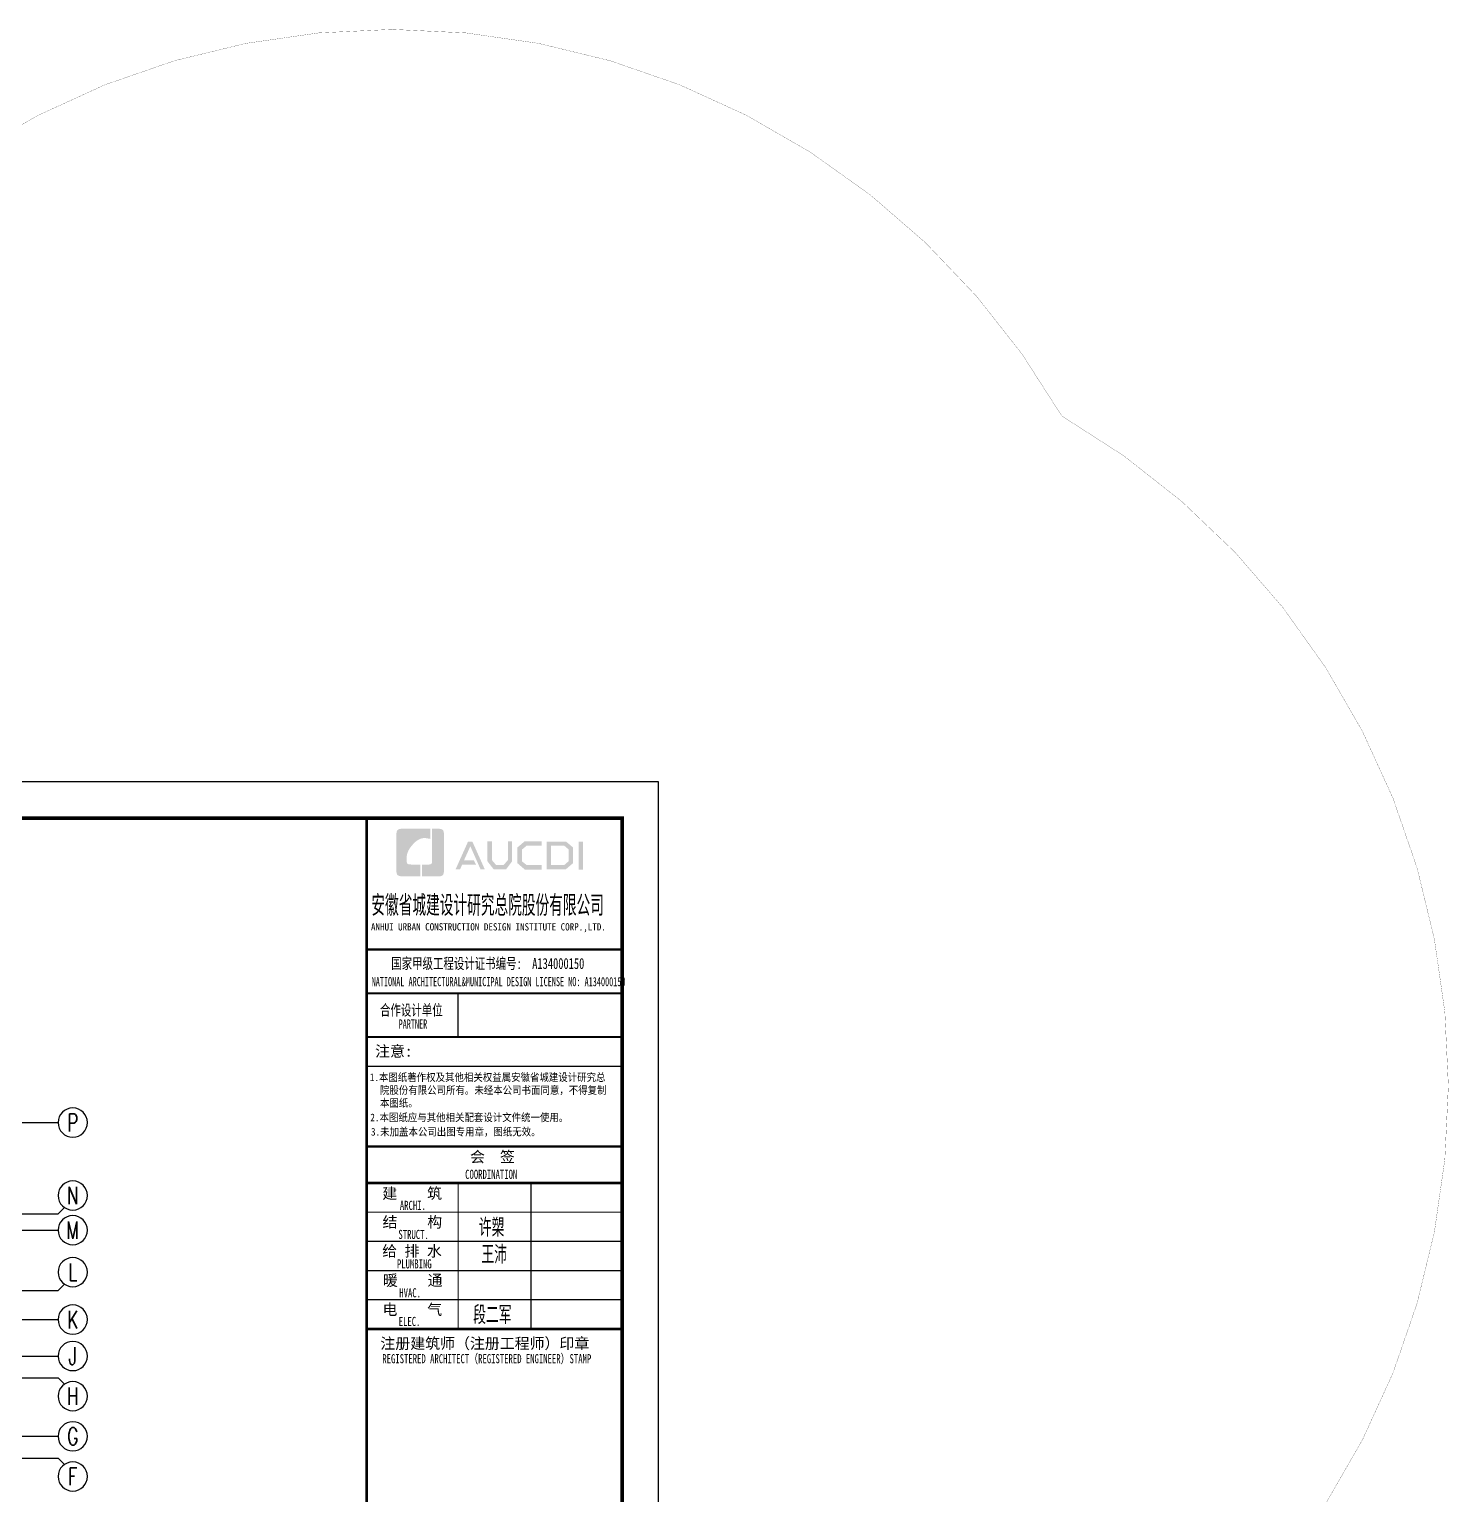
# Model space of a CAD drawing. Extents: x -1058961 to 23600, y -449123 to 2751847.
# Drawn here: x -392751 to -353839, y 27536 to 67704 of the extents above; entities that cross this region are included whole.
import ezdxf
from ezdxf.enums import TextEntityAlignment as Align

# ---------------------------------------------------------------- set-up
doc = ezdxf.new("R2010")
doc.units = 0
doc.header["$LTSCALE"] = 1000
doc.linetypes.add('DOTE', pattern=[2.42, 2, -0.2, 0.02, -0.2])
doc.layers.get('0').update_dxf_attribs({"linetype": 'CONTINUOUS'})
for name, color, linetype in [('-TK', 7, 'CONTINUOUS'), ('A-AXIS', 1, 'CONTINUOUS'), ('A-DOTE', 10, 'DOTE'), ('AXIS_NUM', 7, 'CONTINUOUS'), ('图签文字', 4, 'CONTINUOUS')]:
    doc.layers.add(name, color=color, linetype=linetype)
doc.layers.add('图框', color=9, linetype='CONTINUOUS', lineweight=18)
doc.layers.add('审图修改', color=2, linetype='CONTINUOUS', plot=False)
doc.styles.add('HT', font='simhei.ttf')
doc.styles.add('TSSD_Axis', font='complex.shx', dxfattribs={"width": 0.7, "bigfont": 'hztxt.shx'})
doc.styles.add('建筑图签-1', font='simhei.ttf', dxfattribs={"width": 0.7})
doc.styles.add('建筑图签-2', font='TXT.shx', dxfattribs={"width": 0.5, "bigfont": 'HZTXT.shx'})

# ---------------------------------------------------------------- blocks, each defined once
blk = doc.blocks.new('院标1')
h = blk.add_hatch(color=150)
h.dxf.hatch_style = 1
edge = h.paths.add_edge_path()
edge.add_spline(control_points=[(116373, 648379), (116379, 648379), (116382, 648379), (116391, 648379), (116391, 648379), (116391, 648379), (116616, 648379), (116616, 648379), (116616, 648379), (116616, 648379), (116616, 648054), (116616, 648054), (116616, 648054), (116616, 648054), (116108, 648054), (116108, 648054), (116108, 648054), (116028, 648054), (115963, 648111), (115963, 648199), (115963, 648199), (115963, 648199), (115963, 649215), (115963, 649215), (115963, 649215), (115963, 649295), (116018, 649360), (116108, 649360), (116108, 649360), (116108, 649360), (116897, 649360), (116897, 649360), (116897, 649360), (116897, 649360), (116897, 649080), (116897, 649080), (116897, 649080), (116897, 649080), (116566, 649140), (116356, 648859), (116356, 648859), (116245, 648719), (116240, 648545), (116247, 648466), (116247, 648466), (116254, 648386), (116247, 648466), (116247, 648466), (116247, 648466), (116247, 648466), (116258, 648374), (116373, 648379)], knot_values=[0, 0, 0, 0, 0.071429, 0.071429, 0.071429, 0.107143, 0.142857, 0.142857, 0.142857, 0.178571, 0.214286, 0.214286, 0.214286, 0.25, 0.285714, 0.285714, 0.285714, 0.321429, 0.357143, 0.357143, 0.357143, 0.392857, 0.428571, 0.428571, 0.428571, 0.464286, 0.5, 0.5, 0.5, 0.535714, 0.571429, 0.571429, 0.571429, 0.607143, 0.642857, 0.642857, 0.642857, 0.678571, 0.714286, 0.714286, 0.714286, 0.75, 0.785714, 0.785714, 0.785714, 0.821429, 0.857143, 0.857143, 0.857143, 0.928571, 1, 1, 1, 1], degree=3, periodic=0)
h = blk.add_hatch(color=150)
h.dxf.hatch_style = 1
edge = h.paths.add_edge_path()
edge.add_spline(control_points=[(117268, 649215), (117268, 649215), (117268, 648199), (117268, 648199), (117268, 648199), (117268, 648114), (117212, 648054), (117123, 648054), (117123, 648054), (117123, 648054), (116663, 648054), (116663, 648054), (116663, 648054), (116663, 648054), (116663, 648379), (116663, 648379), (116663, 648379), (116663, 648379), (116865, 648379), (116865, 648379), (116865, 648379), (116907, 648379), (116941, 648413), (116941, 648455), (116941, 648455), (116941, 648455), (116941, 649360), (116941, 649360), (116941, 649360), (116941, 649360), (117123, 649360), (117123, 649360), (117123, 649360), (117204, 649360), (117268, 649306), (117268, 649215)], knot_values=[0, 0, 0, 0, 0.1, 0.1, 0.1, 0.15, 0.2, 0.2, 0.2, 0.25, 0.3, 0.3, 0.3, 0.35, 0.4, 0.4, 0.4, 0.45, 0.5, 0.5, 0.5, 0.55, 0.6, 0.6, 0.6, 0.65, 0.7, 0.7, 0.7, 0.75, 0.8, 0.8, 0.8, 0.9, 1, 1, 1, 1], degree=3, periodic=0)
blk = doc.blocks.new('A1')
at = {"layer": '图框'}
h = blk.add_hatch(color=256, dxfattribs=at)
h.paths.add_polyline_path([(81908, 57758), (82034, 57758), (82034, 56988), (81908, 56988)])
h.paths.add_polyline_path([(81156, 57642), (81156, 57116), (81516, 57116), (81640, 57223), (81640, 57541), (81520, 57642)], flags=16)
h.paths.add_polyline_path([(81038, 57760), (81038, 56998), (81560, 56998), (81759, 57168), (81759, 57596), (81563, 57760)])
h.paths.add_polyline_path([(80895, 57764), (80895, 57648), (80488, 57648), (80355, 57537), (80355, 57218), (80488, 57115), (80897, 57115), (80897, 56993), (80433, 56993), (80231, 57168), (80231, 57596), (80429, 57764)])
h.paths.add_polyline_path([(79412, 57762), (79532, 57762), (79532, 57251), (79646, 57120), (79857, 57120), (79971, 57251), (79971, 57762), (80085, 57762), (80085, 57214), (79921, 56997), (79583, 56997), (79412, 57216)])
h.paths.add_polyline_path([(78880, 57760), (78997, 57760), (79339, 56996), (79223, 56996), (78942, 57630), (78767, 57242), (79038, 57242), (79099, 57127), (78718, 57127), (78659, 56994), (78536, 56994)])
blk.add_lwpolyline([(0, 59400), (0, 0), (84100, 0), (84100, 59400)], close=True)
at = {"const_width": 100}
blk.add_lwpolyline([(2500, 58400), (2500, 1000), (83100, 1000), (83100, 58400)], close=True, dxfattribs=at)
at = {"layer": '图框'}
for p, q in [((76100, 54800), (83100, 54800)), ((76100, 54800), (83100, 54800)), ((76100, 53600), (83100, 53600))]:
    blk.add_line(p, q, dxfattribs=at)
for points, const_width in [([(76100, 1000), (76100, 58400)], 70), ([(76100, 54800), (83100, 54800)], 60), ([(76100, 53600), (83100, 53600)], 60), ([(76100, 53600), (83100, 53600)], 60), ([(78600, 53600), (78600, 52400)], 35), ([(76100, 52400), (83100, 52400)], 60), ([(76100, 52400), (83100, 52400)], 60), ([(76100, 51599), (83100, 51599)], 35), ([(76108, 49400), (83108, 49400)], 60), ([(76108, 48400), (83108, 48400)], 70), ([(76108, 48400), (83108, 48400)], 70), ([(78608, 48400), (78608, 44400)], 35), ([(80608, 48400), (80608, 44400)], 35), ([(76108, 47600), (83108, 47600)], 35), ([(76108, 46800), (83108, 46800)], 35), ([(76108, 46000), (83108, 46000)], 35), ([(76108, 45200), (83108, 45200)], 35), ([(76108, 44400), (83108, 44400)], 70)]:
    blk.add_lwpolyline(points, dxfattribs=dict(at, const_width=const_width))
blk.add_blockref('院标1', (-39049, -591249))
for s, height, style, width, p in [('ANHUI URBAN CONSTRUCTION DESIGN INSTITUTE CORP.,LTD.', 200, '建筑图签-1', 0.91, (76218, 55322)), ('NATIONAL ARCHITECTURAL&MUNICIPAL DESIGN LICENSE NO: A134000150', 250, '建筑图签-1', 0.6, (76237, 53795)), ('PARTNER', 250, '建筑图签-1', 0.6, (76975, 52634)), ('1.本图纸著作权及其他相关权益属安徽省城建设计研究总', 210, 'HT', 0.88, (76186, 51193)), ('院股份有限公司所有。未经本公司书面同意，不得复制', 210, 'HT', 0.88, (76465, 50839)), ('本图纸。', 210, 'HT', 0.88, (76465, 50489)), (' 2.本图纸应与其他相关配套设计文件统一使用。 ', 210, 'HT', 0.88, (76075, 50092)), ('3.未加盖本公司出图专用章，图纸无效。', 210, 'HT', 0.88, (76218, 49698)), ('COORDINATION', 250, '建筑图签-1', 0.7, (78800, 48513)), ('ARCHI.', 250, '建筑图签-1', 0.7, (77009, 47662)), ('STRUCT.', 250, '建筑图签-1', 0.7, (76970, 46865)), ('PLUMBING', 250, '建筑图签-1', 0.7, (76929, 46058)), ('HVAC.', 250, '建筑图签-1', 0.7, (76994, 45265)), ('ELEC.', 250, '建筑图签-1', 0.7, (76978, 44480)), ('REGISTERED ARCHITECT（REGISTERED ENGINEER）STAMP', 250, '建筑图签-1', 0.7, (76529, 43459))]:
    blk.add_text(s, height=height, dxfattribs=dict(at, style=style, width=width)).set_placement(p)
at = {"layer": '图签文字', "color": 7, "style": '建筑图签-1'}
for s, height, width, p in [('安徽省城建设计研究总院股份有限公司', 500, 0.55, (76228, 55777)), ('国家甲级工程设计证书编号:  A134000150', 300, 0.7, (76772, 54267)), ('合作设计单位', 300, 0.7, (76465, 52990))]:
    blk.add_text(s, height=height, dxfattribs=dict(at, width=width)).set_placement(p)
for s, p in [('注意:', (76331, 51863)), ('会  签', (78935, 48968)), ('建    筑', (76530, 47967)), ('结    构', (76534, 47179)), ('给 排 水', (76525, 46385)), ('暖    通', (76543, 45582)), ('电    气', (76533, 44782)), ('注册建筑师（注册工程师）印章', (76475, 43854))]:
    blk.add_text(s, height=300, dxfattribs=at).set_placement(p)
at = {"layer": '图签文字', "color": 1, "style": '建筑图签-2', "width": 0.7}
for s, p in [('许槊', (79175, 46928)), ('王沛', (79246, 46187)), ('段二军', (79021, 44532))]:
    blk.add_text(s, height=500, dxfattribs=at).set_placement(p)
blk = doc.blocks.new('ts_axno')
at = {"color": 0, "linetype": 'ByBlock', "lineweight": -2}
blk.add_circle((0, 0), 0.5, dxfattribs=at)
at = {"color": 0, "linetype": 'ByBlock', "lineweight": -2, "style": 'TSSD_Axis', "width": 0.7}
blk.add_attdef('A', text='', height=0.6, dxfattribs=at).set_placement((0, 0), align=Align.MIDDLE_CENTER)
blk = doc.blocks.new('20210726.16350016')
at = {"layer": 'A-AXIS'}
for p, q in [((55600, 20100), (58400, 20100)), ((58400, 17600), (58571.6, 17771.7)), ((55600, 17600), (58400, 17600)), ((55600, 17150), (58400, 17150)), ((58400, 15500), (58571.6, 15671.7)), ((55600, 15500), (58400, 15500)), ((55600, 14700), (58400, 14700)), ((55600, 13700), (58400, 13700)), ((55600, 13100.3), (58400, 13100.3)), ((58400, 13100.3), (58571.6, 12928.7)), ((55600, 11500), (58400, 11500)), ((55600, 10900), (58400, 10900)), ((58400, 10900), (58571.6, 10728.4))]:
    blk.add_line(p, q, dxfattribs=at)
ref = blk.add_blockref('ts_axno', (58800, 20100), dxfattribs=dict(at, xscale=-800, yscale=800, zscale=800))
ref.add_attrib('G', 'P', dxfattribs={"layer": 'AXIS_NUM', "height": 480, "style": 'TSSD_Axis', "width": 0.7}).set_placement((58800, 20100), align=Align.MIDDLE_CENTER)
ref = blk.add_blockref('ts_axno', (58800, 18100), dxfattribs=dict(at, xscale=-800, yscale=800, zscale=800))
ref.add_attrib('G', 'N', dxfattribs={"layer": 'AXIS_NUM', "height": 480, "style": 'TSSD_Axis', "width": 0.7}).set_placement((58800, 18100), align=Align.MIDDLE_CENTER)
ref = blk.add_blockref('ts_axno', (58800, 17150), dxfattribs=dict(at, xscale=-800, yscale=800, zscale=800, rotation=359.9999999999997))
ref.add_attrib('G', 'M', dxfattribs={"layer": 'AXIS_NUM', "height": 480, "rotation": 360, "style": 'TSSD_Axis', "width": 0.7}).set_placement((58800, 17150), align=Align.MIDDLE_CENTER)
ref = blk.add_blockref('ts_axno', (58800, 16000), dxfattribs=dict(at, xscale=-800, yscale=800, zscale=800))
ref.add_attrib('G', 'L', dxfattribs={"layer": 'AXIS_NUM', "height": 480, "style": 'TSSD_Axis', "width": 0.7}).set_placement((58800, 16000), align=Align.MIDDLE_CENTER)
ref = blk.add_blockref('ts_axno', (58800, 14700), dxfattribs=dict(at, xscale=-800, yscale=800, zscale=800))
ref.add_attrib('G', 'K', dxfattribs={"layer": 'AXIS_NUM', "height": 480, "style": 'TSSD_Axis', "width": 0.7}).set_placement((58800, 14700), align=Align.MIDDLE_CENTER)
ref = blk.add_blockref('ts_axno', (58800, 13700), dxfattribs=dict(at, xscale=-800, yscale=800, zscale=800))
ref.add_attrib('G', 'J', dxfattribs={"layer": 'AXIS_NUM', "height": 480, "style": 'TSSD_Axis', "width": 0.7}).set_placement((58800, 13700), align=Align.MIDDLE_CENTER)
ref = blk.add_blockref('ts_axno', (58800, 12600.3), dxfattribs=dict(at, xscale=-800, yscale=800, zscale=800))
ref.add_attrib('C', 'H', dxfattribs={"layer": 'AXIS_NUM', "height": 480, "style": 'TSSD_Axis', "width": 0.7}).set_placement((58800, 12600.3), align=Align.MIDDLE_CENTER)
ref = blk.add_blockref('ts_axno', (58800, 11500), dxfattribs=dict(at, xscale=-800, yscale=800, zscale=800))
ref.add_attrib('D', 'G', dxfattribs={"layer": 'AXIS_NUM', "height": 480, "style": 'TSSD_Axis', "width": 0.7}).set_placement((58800, 11500), align=Align.MIDDLE_CENTER)
ref = blk.add_blockref('ts_axno', (58800, 10400), dxfattribs=dict(at, xscale=-800, yscale=800, zscale=800))
ref.add_attrib('C', 'F', dxfattribs={"layer": 'AXIS_NUM', "height": 480, "style": 'TSSD_Axis', "width": 0.7}).set_placement((58800, 10400), align=Align.MIDDLE_CENTER)

msp = doc.modelspace()

# ---------------------------------------------------------------- linework, layer by layer
at = {"layer": '审图修改', "const_width": 5}
msp.add_lwpolyline([(-474574.27, 57104.47, -0.57735027), (-437864.62, 57104.47, -0.57735027), (-401154.97, 57104.47, -0.57735027), (-364445.33, 57104.47, -0.57735027), (-364445.33, 20394.82, -0.57735027), (-364445.33, -16314.83, -0.57735027), (-364445.33, -53024.47, -0.57735027), (-364445.33, -89734.12, -0.57735027), (-364445.33, -126443.77, -0.57735027), (-364445.33, -163153.42, -0.57735027), (-364445.33, -199863.07, -0.57735027), (-364445.33, -236572.72, -0.57735027), (-364445.33, -273282.37, -0.57735027), (-364445.33, -309992.02, -0.57735027), (-401154.97, -309992.02, -0.57735027), (-437864.62, -309992.02, -0.57735027), (-474574.27, -309992.02, -0.57735027)], format="xyb", dxfattribs=at)

# ---------------------------------------------------------------- block references
at = {"layer": '-TK'}
msp.add_blockref('A1', (-459602.31, -12319.87), dxfattribs=at)
at = {"layer": 'A-DOTE'}
msp.add_blockref('20210726.16350016', (-450359.92, 17636.02), dxfattribs=at)

doc.saveas('drawing.dxf')
